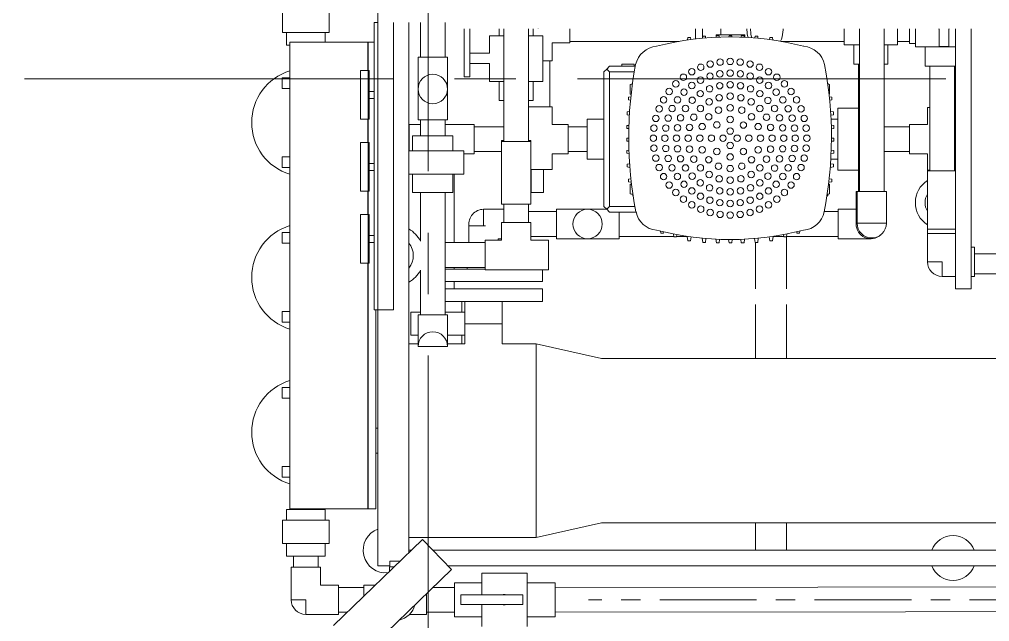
# Model space of a CAD drawing. Header units: millimetres. Extents: x 3795014 to 4300160, y 3869364 to 4016788.
# Drawn here: x 4224155 to 4225409, y 3925975 to 3926752 of the extents above; entities that cross this region are included whole.
import ezdxf

# ---------------------------------------------------------------- set-up
doc = ezdxf.new("R2010")
doc.units = ezdxf.units.MM
doc.set_wipeout_variables(frame=1)
doc.linetypes.add('CENTER', pattern=[2, 1.25, -0.25, 0.25, -0.25])
doc.linetypes.add('осевая2', pattern=[28.575, 19.05, -3.175, 3.175, -3.175])
doc.layers.add('Дополнительная', color=7, linetype='Continuous', lineweight=18)
doc.layers.add('оси', color=7, linetype='осевая2', lineweight=13)

msp = doc.modelspace()

# ---------------------------------------------------------------- linework, layer by layer
at = {"color": 0, "linetype": 'Continuous', "lineweight": 0}
msp.add_ellipse((4225116.5, 3926741.1, 0), major_axis=(0, -32), ratio=0.659007, start_param=-1.800804, end_param=-1.187898, dxfattribs=at)
at = {"color": 0, "linetype": 'Continuous', "lineweight": 0, "extrusion": (0, 2e-16, -1)}
msp.add_ellipse((4225121.2, 3926741.1, 0), major_axis=(0, 32), ratio=0.659007, start_param=-1.96471, end_param=-1.340789, dxfattribs=at)
at = {"color": 0, "linetype": 'Continuous', "lineweight": 0, "extrusion": (1e-16, 3e-16, -1)}
msp.add_ellipse((4225121.2, 3926741.1, 0), major_axis=(0, -32), ratio=0.659007, start_param=-1.800804, end_param=-1.013368, dxfattribs=at)
at = {"layer": 'Дополнительная', "linetype": 'Continuous'}
for p, q in [((4224618.6, 3926768.4, 0), (4224618.6, 3926748.4, 0)), ((4224618.6, 3926768.4, 0), (4224618.6, 3926748.4, 0)), ((4224495.6, 3926735.5, 0), (4224495.6, 3926765.5, 0)), ((4224555.6, 3926735.5, 0), (4224555.6, 3926765.5, 0)), ((4224613.7, 3926748.4, 0), (4224613.7, 3926377.4, 0)), ((4224618.6, 3926748.4, 0), (4224613.7, 3926748.4, 0)), ((4224618.7, 3926377.4, 0), (4224618.7, 3926748.4, 0)), ((4224618.7, 3926377.4, 0), (4224618.7, 3926748.4, 0)), ((4224638.7, 3926748.4, 0), (4224638.7, 3926377.4, 0)), ((4224658.7, 3926748.4, 0), (4224658.7, 3926063.7, 0)), ((4224673.6, 3926703.5, 0), (4224673.6, 3926748.4, 0)), ((4224705.6, 3926703.5, 0), (4224705.6, 3926748.4, 0)), ((4224730, 3926678.2, 0), (4224730, 3926748.4, 0)), ((4224737.3, 3926704.9, 0), (4224737.3, 3926748.4, 0)), ((4224775.2, 3926748.4, 0), (4224775.2, 3926731.2, 0)), ((4224781.2, 3926748.4, 0), (4224781.2, 3926594.9, 0)), ((4224813.2, 3926748.4, 0), (4224813.2, 3926594.9, 0)), ((4224819.2, 3926748.4, 0), (4224819.2, 3926731.2, 0)), ((4224825.7, 3926741.1, 0), (4224825.7, 3926748.4, 0)), ((4224866.7, 3926748.4, 0), (4224866.7, 3926741.1, 0)), ((4225029.1, 3926727.2, 0), (4225029.1, 3926748.4, 0)), ((4225037.9, 3926728.2, 0), (4225037.9, 3926748.4, 0)), ((4225062, 3926748.4, 0), (4225062, 3926732.5, 0)), ((4225221.1, 3926748.4, 0), (4225221.1, 3926719.5, 0)), ((4225240.8, 3926748.4, 0), (4225240.8, 3926530.1, 0)), ((4225272.8, 3926748.4, 0), (4225272.8, 3926530.1, 0)), ((4225290.1, 3926748.4, 0), (4225290.1, 3926719.5, 0)), ((4225305.7, 3926721.1, 0), (4225305.7, 3926748.4, 0)), ((4225313.2, 3926748.4, 0), (4225313.2, 3926716.9, 0)), ((4225343.8, 3926717.5, 0), (4225343.8, 3926748.4, 0)), ((4225356.3, 3926717.5, 0), (4225356.3, 3926748.4, 0)), ((4225365.2, 3926404.2, 0), (4225365.2, 3926748.4, 0)), ((4225385.2, 3926748.4, 0), (4225385.2, 3926404.2, 0)), ((4224555.6, 3926735.5, 0), (4224495.6, 3926735.5, 0)), ((4224500.6, 3926719.2, 0), (4224500.6, 3926735.5, 0)), ((4224550.6, 3926723.1, 0), (4224550.6, 3926735.5, 0)), ((4224762.7, 3926731.2, 0), (4224781.2, 3926731.2, 0)), ((4224762.7, 3926731.2, 0), (4224762.7, 3926709, 0)), ((4224813.2, 3926731.2, 0), (4224831.7, 3926731.2, 0)), ((4224819.2, 3926741.1, 0), (4224825.7, 3926741.1, 0)), ((4224825.7, 3926740.1, 0), (4224825.7, 3926741.1, 0)), ((4224831.7, 3926731.2, 0), (4224831.7, 3926672.4, 0)), ((4224866.7, 3926741.1, 0), (4224866.7, 3926722.1, 0)), ((4225038, 3926728.2, 0), (4225038.4, 3926730.9, 0)), ((4225038.4, 3926730.9, 0), (4225041.9, 3926730.9, 0)), ((4225041.9, 3926730.9, 0), (4225042.2, 3926728.5, 0)), ((4225055.8, 3926729.4, 0), (4225056.1, 3926731.3, 0)), ((4225055.9, 3926732.5, 0), (4225092.8, 3926732.5, 0)), ((4225055.9, 3926730, 0), (4225055.9, 3926732.5, 0)), ((4225056.1, 3926731.3, 0), (4225059.6, 3926731.3, 0)), ((4225059.6, 3926731.3, 0), (4225059.8, 3926729.6, 0)), ((4225072.2, 3926729.9, 0), (4225072.4, 3926731.3, 0)), ((4225072.4, 3926731.3, 0), (4225075.9, 3926731.3, 0)), ((4225075.9, 3926731.3, 0), (4225076.1, 3926729.9, 0)), ((4225088, 3926729.6, 0), (4225088.2, 3926731.3, 0)), ((4225088.2, 3926731.3, 0), (4225091.8, 3926731.3, 0)), ((4225091.8, 3926731.3, 0), (4225092, 3926729.4, 0)), ((4225092.8, 3926729.4, 0), (4225092.8, 3926732.5, 0)), ((4225105.7, 3926728.5, 0), (4225106, 3926730.9, 0)), ((4225106, 3926730.9, 0), (4225109.5, 3926730.9, 0)), ((4225109.5, 3926730.9, 0), (4225109.8, 3926728.1, 0)), ((4224505, 3926719.2, 0), (4224500.6, 3926719.2, 0)), ((4224605.7, 3926723.1, 0), (4224505, 3926723.1, 0)), ((4224505, 3926723.1, 0), (4224505, 3926120.1, 0)), ((4224605.7, 3926686.4, 0), (4224605.7, 3926723.1, 0)), ((4224606.1, 3926686.4, 0), (4224606.1, 3926723.1, 0)), ((4224613.7, 3926723.1, 0), (4224606.1, 3926723.1, 0)), ((4224866.7, 3926722.1, 0), (4224843.7, 3926722.1, 0)), ((4224843.7, 3926722.1, 0), (4224843.7, 3926699.1, 0)), ((4224866.7, 3926724.1, 0), (4225007.9, 3926724.1, 0)), ((4225001.1, 3926722.8, 0), (4225001.2, 3926723.6, 0)), ((4225001.2, 3926723.6, 0), (4225004.7, 3926723.6, 0)), ((4225002.8, 3926723.6, 0), (4225002.8, 3926724.1, 0)), ((4225004.7, 3926723.6, 0), (4225004.7, 3926723.5, 0)), ((4225018.9, 3926725.9, 0), (4225019.3, 3926728.9, 0)), ((4225019.3, 3926728.9, 0), (4225022.8, 3926728.9, 0)), ((4225022.8, 3926728.9, 0), (4225023.1, 3926726.5, 0)), ((4225124.7, 3926726.4, 0), (4225125.1, 3926728.9, 0)), ((4225125.1, 3926728.9, 0), (4225128.6, 3926728.9, 0)), ((4225128.6, 3926728.9, 0), (4225129, 3926725.8, 0)), ((4225139.6, 3926724.1, 0), (4225221.1, 3926724.1, 0)), ((4225143.1, 3926723.5, 0), (4225143.1, 3926723.6, 0)), ((4225143.1, 3926723.6, 0), (4225146.7, 3926723.6, 0)), ((4225146.6, 3926724.1, 0), (4225146.6, 3926723.6, 0)), ((4225146.7, 3926723.6, 0), (4225146.8, 3926722.8, 0)), ((4225240.8, 3926719.5, 0), (4225221.1, 3926719.5, 0)), ((4225233.6, 3926719.5, 0), (4225233.6, 3926694.7, 0)), ((4225290.1, 3926719.5, 0), (4225272.8, 3926719.5, 0)), ((4225277.6, 3926719.5, 0), (4225277.6, 3926694.7, 0)), ((4225290.1, 3926724.1, 0), (4225305.7, 3926724.1, 0)), ((4225313.2, 3926721.1, 0), (4225305.7, 3926721.1, 0)), ((4224762.7, 3926709, 0), (4224737.3, 3926709, 0)), ((4225365.2, 3926716.9, 0), (4225313.2, 3926716.9, 0)), ((4225325.7, 3926716.9, 0), (4225325.7, 3926692.1, 0)), ((4225356.3, 3926717.5, 0), (4225343.8, 3926717.5, 0)), ((4224670.6, 3926703.5, 0), (4224708.6, 3926703.5, 0)), ((4224670.6, 3926703.5, 0), (4224670.6, 3926622.5, 0)), ((4224708.6, 3926703.5, 0), (4224708.6, 3926622.5, 0)), ((4224737.3, 3926699.6, 0), (4224737.3, 3926704.9, 0)), ((4224737.3, 3926678.2, 0), (4224737.3, 3926699.6, 0)), ((4224762.7, 3926695.5, 0), (4224737.3, 3926695.5, 0)), ((4224762.7, 3926695.5, 0), (4224762.7, 3926672.4, 0)), ((4224843.7, 3926699.1, 0), (4224831.7, 3926699.1, 0)), ((4224840.7, 3926639.7, 0), (4224840.7, 3926699.1, 0)), ((4224933.7, 3926694.7, 0), (4224949.8, 3926694.7, 0)), ((4224933.7, 3926691.9, 0), (4224933.7, 3926694.7, 0)), ((4224949.8, 3926691.9, 0), (4224949.8, 3926694.7, 0)), ((4225240.8, 3926694.7, 0), (4225233.6, 3926694.7, 0)), ((4225239.6, 3926530.1, 0), (4225239.6, 3926694.7, 0)), ((4225277.6, 3926694.7, 0), (4225272.8, 3926694.7, 0)), ((4224596.2, 3926623.4, 0), (4224596.2, 3926686.4, 0)), ((4224606.2, 3926686.4, 0), (4224596.2, 3926686.4, 0)), ((4224606.2, 3926623.4, 0), (4224606.2, 3926686.4, 0)), ((4224607.2, 3926686.4, 0), (4224606.2, 3926686.4, 0)), ((4224606.2, 3926623.4, 0), (4224606.2, 3926686.4, 0)), ((4224607.2, 3926623.4, 0), (4224607.2, 3926686.4, 0)), ((4224910.8, 3926684.7, 0), (4224914.4, 3926688.3, 0)), ((4224910.8, 3926510.7, 0), (4224910.8, 3926684.7, 0)), ((4224918, 3926691.9, 0), (4224914.4, 3926688.3, 0)), ((4224914.4, 3926688.3, 0), (4224918, 3926684.7, 0)), ((4224918, 3926691.9, 0), (4224951.3, 3926691.9, 0)), ((4224950, 3926684.7, 0), (4224918, 3926684.7, 0)), ((4224918, 3926684.7, 0), (4224918, 3926510.7, 0)), ((4225365.2, 3926692.1, 0), (4225325.7, 3926692.1, 0)), ((4225331.7, 3926556.7, 0), (4225331.7, 3926692.1, 0)), ((4225363.7, 3926556.7, 0), (4225363.7, 3926692.1, 0)), ((4224505, 3926677, 0), (4224495, 3926677, 0)), ((4224495, 3926663.3, 0), (4224495, 3926677, 0)), ((4224737.3, 3926678.2, 0), (4224730, 3926678.2, 0)), ((4224781.2, 3926672.4, 0), (4224762.7, 3926672.4, 0)), ((4224775.2, 3926672.4, 0), (4224775.2, 3926647.6, 0)), ((4224831.7, 3926672.4, 0), (4224813.2, 3926672.4, 0)), ((4224819.2, 3926672.4, 0), (4224819.2, 3926647.6, 0)), ((4224944.6, 3926668.3, 0), (4224944.6, 3926656.1, 0)), ((4225199.8, 3926670.1, 0), (4225200, 3926670, 0)), ((4225200, 3926670, 0), (4225200, 3926668.9, 0)), ((4225202.4, 3926668.3, 0), (4225202.4, 3926656.1, 0)), ((4224495, 3926663.3, 0), (4224505, 3926663.3, 0)), ((4224613.7, 3926659.4, 0), (4224607.2, 3926659.4, 0)), ((4224613.7, 3926650.3, 0), (4224607.2, 3926650.3, 0)), ((4224781.2, 3926647.6, 0), (4224775.2, 3926647.6, 0)), ((4224819.2, 3926647.6, 0), (4224813.2, 3926647.6, 0)), ((4224945.6, 3926652.4, 0), (4224942.6, 3926652, 0)), ((4224942.6, 3926652, 0), (4224942.6, 3926648.4, 0)), ((4224942.6, 3926648.4, 0), (4224945.1, 3926648.1, 0)), ((4225202, 3926652.4, 0), (4225205.3, 3926652, 0)), ((4225205.3, 3926648.4, 0), (4225202.4, 3926648.1, 0)), ((4225205.3, 3926652, 0), (4225205.3, 3926648.4, 0)), ((4224813.2, 3926639.7, 0), (4224843.7, 3926639.7, 0)), ((4224843.7, 3926639.7, 0), (4224843.7, 3926616.7, 0)), ((4224943.9, 3926633.3, 0), (4224940.6, 3926632.9, 0)), ((4224940.6, 3926632.9, 0), (4224940.6, 3926629.3, 0)), ((4225203.6, 3926633.3, 0), (4225207.2, 3926632.9, 0)), ((4225207.2, 3926632.9, 0), (4225207.2, 3926629.3, 0)), ((4225212.8, 3926557.7, 0), (4225212.8, 3926637.7, 0)), ((4225212.8, 3926637.7, 0), (4225239.6, 3926637.7, 0)), ((4225328.7, 3926638.7, 0), (4225331.7, 3926638.7, 0)), ((4225328.7, 3926638.7, 0), (4225328.7, 3926616.7, 0)), ((4225363.7, 3926638.7, 0), (4225365.2, 3926638.7, 0)), ((4224606.2, 3926623.4, 0), (4224596.2, 3926623.4, 0)), ((4224605.7, 3926593.4, 0), (4224605.7, 3926623.4, 0)), ((4224606.1, 3926593.4, 0), (4224606.1, 3926623.4, 0)), ((4224607.2, 3926623.4, 0), (4224606.2, 3926623.4, 0)), ((4224708.6, 3926622.5, 0), (4224670.6, 3926622.5, 0)), ((4224673.6, 3926601.9, 0), (4224673.6, 3926622.5, 0)), ((4224705.6, 3926601.9, 0), (4224705.6, 3926622.5, 0)), ((4224889.2, 3926571.7, 0), (4224889.2, 3926623.7, 0)), ((4224889.2, 3926623.7, 0), (4224910.8, 3926623.7, 0)), ((4224940.6, 3926629.3, 0), (4224943.7, 3926628.9, 0)), ((4225207.2, 3926629.3, 0), (4225203.9, 3926628.9, 0)), ((4225204.2, 3926623.7, 0), (4225212.8, 3926623.7, 0)), ((4224658.7, 3926605.7, 0), (4224659.1, 3926605.7, 0)), ((4224659.1, 3926597.7, 0), (4224659.1, 3926616.7, 0)), ((4224673.6, 3926616.7, 0), (4224659.1, 3926616.7, 0)), ((4224743.1, 3926616.7, 0), (4224705.6, 3926616.7, 0)), ((4224743.1, 3926616.7, 0), (4224743.1, 3926597.7, 0)), ((4224743.1, 3926613.7, 0), (4224781.2, 3926613.7, 0)), ((4224864.7, 3926616.7, 0), (4224843.7, 3926616.7, 0)), ((4224864.7, 3926616.7, 0), (4224864.7, 3926578.7, 0)), ((4224864.7, 3926613.7, 0), (4224889.2, 3926613.7, 0)), ((4224943.1, 3926615.5, 0), (4224940.2, 3926615.2, 0)), ((4224940.2, 3926615.2, 0), (4224940.2, 3926611.6, 0)), ((4224940.2, 3926611.6, 0), (4224943, 3926611.3, 0)), ((4225204.5, 3926615.6, 0), (4225207.7, 3926615.2, 0)), ((4225207.7, 3926611.6, 0), (4225204.6, 3926611.2, 0)), ((4225207.7, 3926615.2, 0), (4225207.7, 3926611.6, 0)), ((4225305.7, 3926613.7, 0), (4225272.8, 3926613.7, 0)), ((4225305.7, 3926578.7, 0), (4225305.7, 3926616.7, 0)), ((4225305.7, 3926616.7, 0), (4225328.7, 3926616.7, 0)), ((4224596.2, 3926530.4, 0), (4224596.2, 3926593.4, 0)), ((4224606.2, 3926593.4, 0), (4224596.2, 3926593.4, 0)), ((4224606.2, 3926530.4, 0), (4224606.2, 3926593.4, 0)), ((4224607.2, 3926593.4, 0), (4224606.2, 3926593.4, 0)), ((4224606.2, 3926530.4, 0), (4224606.2, 3926593.4, 0)), ((4224607.2, 3926530.4, 0), (4224607.2, 3926593.4, 0)), ((4224659.1, 3926582.6, 0), (4224659.1, 3926597.7, 0)), ((4224663.6, 3926601.9, 0), (4224715.6, 3926601.9, 0)), ((4224663.6, 3926582.6, 0), (4224663.6, 3926601.9, 0)), ((4224715.6, 3926582.6, 0), (4224715.6, 3926601.9, 0)), ((4224743.1, 3926597.7, 0), (4224743.1, 3926578.7, 0)), ((4224778.2, 3926595.9, 0), (4224781.2, 3926595.9, 0)), ((4224778.2, 3926595.9, 0), (4224778.2, 3926594.9, 0)), ((4224778.2, 3926594.9, 0), (4224816.2, 3926594.9, 0)), ((4224778.2, 3926594.9, 0), (4224778.2, 3926513.9, 0)), ((4224813.2, 3926595.9, 0), (4224816.2, 3926595.9, 0)), ((4224816.2, 3926595.9, 0), (4224816.2, 3926594.9, 0)), ((4224816.2, 3926594.9, 0), (4224816.2, 3926513.9, 0)), ((4224942.9, 3926599.2, 0), (4224940.2, 3926598.9, 0)), ((4224940.2, 3926598.9, 0), (4224940.2, 3926595.3, 0)), ((4224940.2, 3926595.3, 0), (4224942.9, 3926595, 0)), ((4225204.7, 3926599.2, 0), (4225207.7, 3926598.9, 0)), ((4225207.7, 3926595.3, 0), (4225204.7, 3926595, 0)), ((4225207.7, 3926598.9, 0), (4225207.7, 3926595.3, 0)), ((4224658.7, 3926589.7, 0), (4224659.1, 3926589.7, 0)), ((4224658.7, 3926582.6, 0), (4224729.6, 3926582.6, 0)), ((4224729.6, 3926552.6, 0), (4224729.6, 3926582.6, 0)), ((4224743.1, 3926581.7, 0), (4224778.2, 3926581.7, 0)), ((4224864.7, 3926581.7, 0), (4224889.2, 3926581.7, 0)), ((4224943.1, 3926583.4, 0), (4224940.2, 3926583, 0)), ((4224940.2, 3926583, 0), (4224940.2, 3926579.5, 0)), ((4225204.4, 3926583.4, 0), (4225207.7, 3926583, 0)), ((4225207.7, 3926583, 0), (4225207.7, 3926579.5, 0)), ((4225305.7, 3926581.7, 0), (4225272.8, 3926581.7, 0)), ((4224495, 3926575, 0), (4224495, 3926561.3, 0)), ((4224495, 3926575, 0), (4224505, 3926575, 0)), ((4224743.1, 3926578.7, 0), (4224729.6, 3926578.7, 0)), ((4224864.7, 3926578.7, 0), (4224843.7, 3926578.7, 0)), ((4224843.7, 3926578.7, 0), (4224843.7, 3926558.7, 0)), ((4224889.2, 3926571.7, 0), (4224910.8, 3926571.7, 0)), ((4224940.2, 3926579.5, 0), (4224943.3, 3926579.1, 0)), ((4225203.9, 3926571.7, 0), (4225212.8, 3926571.7, 0)), ((4225207.7, 3926579.5, 0), (4225204.2, 3926579, 0)), ((4225305.7, 3926578.7, 0), (4225328.7, 3926578.7, 0)), ((4225328.7, 3926578.7, 0), (4225328.7, 3926557.7, 0)), ((4224505, 3926561.3, 0), (4224495, 3926561.3, 0)), ((4224613.7, 3926566.4, 0), (4224607.2, 3926566.4, 0)), ((4224613.7, 3926557.3, 0), (4224607.2, 3926557.3, 0)), ((4224843.7, 3926558.7, 0), (4224816.2, 3926558.7, 0)), ((4224816.7, 3926528.7, 0), (4224816.7, 3926558.7, 0)), ((4224832.7, 3926528.7, 0), (4224832.7, 3926558.7, 0)), ((4224944, 3926565.7, 0), (4224940.6, 3926565.3, 0)), ((4224940.6, 3926565.3, 0), (4224940.6, 3926561.8, 0)), ((4224940.6, 3926561.8, 0), (4224944.4, 3926561.3, 0)), ((4225207.2, 3926561.8, 0), (4225203.2, 3926561.2, 0)), ((4225203.5, 3926565.8, 0), (4225207.2, 3926565.3, 0)), ((4225207.2, 3926565.3, 0), (4225207.2, 3926561.8, 0)), ((4225212.8, 3926557.7, 0), (4225239.6, 3926557.7, 0)), ((4225331.7, 3926557.7, 0), (4225328.7, 3926557.7, 0)), ((4225328.7, 3926557.7, 0), (4225331.7, 3926557.7, 0)), ((4225328.7, 3926557.7, 0), (4225328.7, 3926556.7, 0)), ((4225328.7, 3926556.7, 0), (4225365.2, 3926556.7, 0)), ((4225328.7, 3926556.7, 0), (4225328.7, 3926475.7, 0)), ((4225365.2, 3926557.7, 0), (4225363.7, 3926557.7, 0)), ((4225363.7, 3926557.7, 0), (4225365.2, 3926557.7, 0)), ((4224729.6, 3926552.6, 0), (4224658.7, 3926552.6, 0)), ((4224663.6, 3926528.9, 0), (4224663.6, 3926552.6, 0)), ((4224715.6, 3926528.9, 0), (4224715.6, 3926552.6, 0)), ((4224717.1, 3926552.6, 0), (4224717.1, 3926464.1, 0)), ((4224945.7, 3926546.6, 0), (4224942.6, 3926546.2, 0)), ((4224942.6, 3926546.2, 0), (4224942.6, 3926542.6, 0)), ((4224942.6, 3926542.6, 0), (4224946.2, 3926542.2, 0)), ((4225205.3, 3926542.6, 0), (4225201.3, 3926542.1, 0)), ((4225201.8, 3926546.6, 0), (4225205.3, 3926546.2, 0)), ((4225205.3, 3926546.2, 0), (4225205.3, 3926542.6, 0)), ((4224606.2, 3926530.4, 0), (4224596.2, 3926530.4, 0)), ((4224605.7, 3926500.4, 0), (4224605.7, 3926530.4, 0)), ((4224606.1, 3926500.4, 0), (4224606.1, 3926530.4, 0)), ((4224607.2, 3926530.4, 0), (4224606.2, 3926530.4, 0)), ((4224944.7, 3926539.4, 0), (4224944.7, 3926527.2, 0)), ((4225202.3, 3926539.4, 0), (4225202.3, 3926527.2, 0)), ((4225236.6, 3926530.1, 0), (4225237.8, 3926530.1, 0)), ((4225236.6, 3926488.1, 0), (4225236.6, 3926530.1, 0)), ((4225237.8, 3926530.1, 0), (4225275.8, 3926530.1, 0)), ((4225237.8, 3926530.1, 0), (4225237.8, 3926489.1, 0)), ((4225275.8, 3926530.1, 0), (4225275.8, 3926489.1, 0)), ((4224715.6, 3926528.9, 0), (4224663.6, 3926528.9, 0)), ((4224673.6, 3926466.2, 0), (4224673.6, 3926528.9, 0)), ((4224705.6, 3926371, 0), (4224705.6, 3926528.9, 0)), ((4224824.7, 3926528.7, 0), (4224816.7, 3926528.7, 0)), ((4224832.7, 3926528.7, 0), (4224824.7, 3926528.7, 0)), ((4224947.9, 3926526.6, 0), (4224947.9, 3926524.6, 0)), ((4224947.9, 3926524.6, 0), (4224948.6, 3926524.5, 0)), ((4225200, 3926524.6, 0), (4225198.9, 3926524.4, 0)), ((4225200, 3926526.6, 0), (4225200, 3926524.6, 0)), ((4224755.2, 3926488.1, 0), (4224755.2, 3926507.1, 0)), ((4224781.2, 3926507.1, 0), (4224755.2, 3926507.1, 0)), ((4224816.2, 3926513.9, 0), (4224778.2, 3926513.9, 0)), ((4224781.2, 3926513.9, 0), (4224781.2, 3926490.1, 0)), ((4224813.2, 3926513.9, 0), (4224813.2, 3926490.1, 0)), ((4224849.6, 3926469.1, 0), (4224849.6, 3926507.1, 0)), ((4224849.6, 3926507.1, 0), (4224914.4, 3926507.1, 0)), ((4224910.8, 3926510.7, 0), (4224914.4, 3926507.1, 0)), ((4224918, 3926510.7, 0), (4224914.4, 3926507.1, 0)), ((4224914.4, 3926507.1, 0), (4224918, 3926503.5, 0)), ((4224918, 3926510.7, 0), (4224950.9, 3926510.7, 0)), ((4225213.6, 3926469.1, 0), (4225213.6, 3926507.1, 0)), ((4225236.6, 3926507.1, 0), (4225213.6, 3926507.1, 0)), ((4224596.2, 3926437.4, 0), (4224596.2, 3926500.4, 0)), ((4224606.2, 3926500.4, 0), (4224596.2, 3926500.4, 0)), ((4224606.2, 3926437.4, 0), (4224606.2, 3926500.4, 0)), ((4224607.2, 3926500.4, 0), (4224606.2, 3926500.4, 0)), ((4224606.2, 3926437.4, 0), (4224606.2, 3926500.4, 0)), ((4224607.2, 3926437.4, 0), (4224607.2, 3926500.4, 0)), ((4224813.2, 3926504.1, 0), (4224849.6, 3926504.1, 0)), ((4224952.3, 3926503.5, 0), (4224918, 3926503.5, 0)), ((4224930.6, 3926503.5, 0), (4224930.6, 3926469.1, 0)), ((4225195.4, 3926504.1, 0), (4225213.6, 3926504.1, 0)), ((4224736.2, 3926485.7, 0), (4224755.2, 3926485.7, 0)), ((4224736.2, 3926485.7, 0), (4224736.2, 3926464.1, 0)), ((4224755.2, 3926485.7, 0), (4224755.2, 3926488.1, 0)), ((4224755.2, 3926485.7, 0), (4224757.7, 3926485.7, 0)), ((4224778.2, 3926490.1, 0), (4224816.2, 3926490.1, 0)), ((4224778.2, 3926467.1, 0), (4224778.2, 3926490.1, 0)), ((4224816.2, 3926467.1, 0), (4224816.2, 3926490.1, 0)), ((4225275.8, 3926489.1, 0), (4225237.8, 3926489.1, 0)), ((4225328.7, 3926481.4, 0), (4225347.7, 3926481.4, 0)), ((4225328.7, 3926481.4, 0), (4225328.7, 3926439.4, 0)), ((4225347.7, 3926481.4, 0), (4225365.2, 3926481.4, 0)), ((4224505, 3926477, 0), (4224495, 3926477, 0)), ((4224495, 3926463.3, 0), (4224495, 3926477, 0)), ((4224613.7, 3926473.4, 0), (4224607.2, 3926473.4, 0)), ((4224757.2, 3926429.1, 0), (4224757.2, 3926467.1, 0)), ((4224778.2, 3926467.1, 0), (4224757.2, 3926467.1, 0)), ((4224778.2, 3926469.1, 0), (4224774.2, 3926469.1, 0)), ((4224774.2, 3926469.1, 0), (4224774.2, 3926467.1, 0)), ((4224816.2, 3926472.1, 0), (4224849.6, 3926472.1, 0)), ((4224839.2, 3926467.1, 0), (4224816.2, 3926467.1, 0)), ((4224839.2, 3926467.1, 0), (4224839.2, 3926429.1, 0)), ((4224849.6, 3926469.1, 0), (4224930.6, 3926469.1, 0)), ((4224930.6, 3926472.1, 0), (4225001.1, 3926472.1, 0)), ((4224983.9, 3926478.8, 0), (4224984.2, 3926476.2, 0)), ((4224984.2, 3926476.2, 0), (4224987.7, 3926476.2, 0)), ((4224987.7, 3926476.2, 0), (4224988, 3926477.9, 0)), ((4225000.8, 3926475.1, 0), (4225001.2, 3926471.6, 0)), ((4225001.2, 3926471.6, 0), (4225004.7, 3926471.6, 0)), ((4225004.7, 3926471.6, 0), (4225005.1, 3926474.3, 0)), ((4225004.8, 3926472.1, 0), (4225018, 3926472.1, 0)), ((4225018.5, 3926472.1, 0), (4225019.3, 3926466.3, 0)), ((4225022.8, 3926466.3, 0), (4225023.4, 3926471.4, 0)), ((4225037.7, 3926469.7, 0), (4225038.4, 3926464.4, 0)), ((4225041.9, 3926464.4, 0), (4225042.5, 3926469.3, 0)), ((4225055.5, 3926468.5, 0), (4225056.1, 3926464, 0)), ((4225059.6, 3926464, 0), (4225060.2, 3926468.3, 0)), ((4225071.9, 3926468, 0), (4225072.4, 3926464, 0)), ((4225075.9, 3926464, 0), (4225076.4, 3926468, 0)), ((4225087.7, 3926468.3, 0), (4225088.2, 3926464, 0)), ((4225091.8, 3926464, 0), (4225092.4, 3926468.5, 0)), ((4225105.3, 3926469.3, 0), (4225106, 3926464.4, 0)), ((4225109.5, 3926464.4, 0), (4225110.2, 3926469.8, 0)), ((4225124.4, 3926471.4, 0), (4225125.1, 3926466.3, 0)), ((4225128.6, 3926466.3, 0), (4225129.3, 3926472.1, 0)), ((4225129.5, 3926472.1, 0), (4225143.1, 3926472.1, 0)), ((4225142.8, 3926474.4, 0), (4225143.1, 3926471.6, 0)), ((4225143.1, 3926471.6, 0), (4225146.7, 3926471.6, 0)), ((4225146.6, 3926471.6, 0), (4225146.6, 3926404.3, 0)), ((4225146.7, 3926471.6, 0), (4225147.1, 3926475.2, 0)), ((4225146.7, 3926472.1, 0), (4225213.6, 3926472.1, 0)), ((4225159.9, 3926477.9, 0), (4225160.1, 3926476.2, 0)), ((4225160.1, 3926476.2, 0), (4225163.6, 3926476.2, 0)), ((4225163.6, 3926476.2, 0), (4225164, 3926478.9, 0)), ((4225255.6, 3926469.1, 0), (4225213.6, 3926469.1, 0)), ((4225365.2, 3926475.7, 0), (4225328.7, 3926475.7, 0)), ((4224495, 3926463.3, 0), (4224505, 3926463.3, 0)), ((4224613.7, 3926464.3, 0), (4224607.2, 3926464.3, 0)), ((4224673.6, 3926466.3, 0), (4224673.6, 3926466.3, 0)), ((4224705.6, 3926464.1, 0), (4224757.2, 3926464.1, 0)), ((4225019.3, 3926466.3, 0), (4225022.8, 3926466.3, 0)), ((4225038.4, 3926464.4, 0), (4225041.9, 3926464.4, 0)), ((4225056.1, 3926464, 0), (4225059.6, 3926464, 0)), ((4225072.4, 3926464, 0), (4225075.9, 3926464, 0)), ((4225088.2, 3926464, 0), (4225091.8, 3926464, 0)), ((4225106, 3926464.4, 0), (4225109.5, 3926464.4, 0)), ((4225106.6, 3926404.3, 0), (4225106.6, 3926464.4, 0)), ((4225125.1, 3926466.3, 0), (4225128.6, 3926466.3, 0)), ((4225385.2, 3926458.4, 0), (4225389.7, 3926458.4, 0)), ((4225389.7, 3926458.4, 0), (4225389.7, 3926439.4, 0)), ((4224606.2, 3926437.4, 0), (4224596.2, 3926437.4, 0)), ((4224605.7, 3926120.1, 0), (4224605.7, 3926437.4, 0)), ((4224606.1, 3926120.1, 0), (4224606.1, 3926437.4, 0)), ((4224607.2, 3926437.4, 0), (4224606.2, 3926437.4, 0)), ((4224705.6, 3926432.1, 0), (4224757.2, 3926432.1, 0)), ((4224705.6, 3926429.7, 0), (4224757.2, 3926429.7, 0)), ((4224717.1, 3926432.1, 0), (4224717.1, 3926429.7, 0)), ((4224734.2, 3926432.1, 0), (4224734.2, 3926429.7, 0)), ((4225347.7, 3926439.4, 0), (4225328.7, 3926439.4, 0)), ((4225347.7, 3926420.4, 0), (4225347.7, 3926439.4, 0)), ((4225389.7, 3926439.4, 0), (4225389.7, 3926420.4, 0)), ((4224673.6, 3926371, 0), (4224673.6, 3926428.3, 0)), ((4224673.6, 3926428.3, 0), (4224673.6, 3926428.3, 0)), ((4224839.2, 3926429.1, 0), (4224757.2, 3926429.1, 0)), ((4224831.2, 3926429.1, 0), (4224831.2, 3926413.7, 0)), ((4225347.7, 3926420.4, 0), (4225365.2, 3926420.4, 0)), ((4225385.2, 3926420.4, 0), (4225389.7, 3926420.4, 0)), ((4224831.2, 3926413.7, 0), (4224705.6, 3926413.7, 0)), ((4224717.1, 3926413.7, 0), (4224717.1, 3926404.2, 0)), ((4225365.2, 3926404.2, 0), (4225385.2, 3926404.2, 0)), ((4224705.6, 3926404.2, 0), (4224831.2, 3926404.2, 0)), ((4224831.2, 3926404.2, 0), (4224831.2, 3926388.2, 0)), ((4224831.2, 3926388.2, 0), (4224705.6, 3926388.2, 0)), ((4224727.1, 3926374.4, 0), (4224727.1, 3926388.2, 0)), ((4224731.2, 3926359.2, 0), (4224731.2, 3926388.2, 0)), ((4224779.2, 3926359.2, 0), (4224779.2, 3926388.2, 0)), ((4225106.6, 3926314.2, 0), (4225106.6, 3926384.3, 0)), ((4225146.6, 3926384.3, 0), (4225146.6, 3926314.2, 0)), ((4224495, 3926375, 0), (4224495, 3926361.3, 0)), ((4224495, 3926375, 0), (4224505, 3926375, 0)), ((4224613.7, 3926377.4, 0), (4224618.7, 3926377.4, 0)), ((4224616.1, 3926377.4, 0), (4224616.1, 3926120.1, 0)), ((4224618.6, 3926224.2, 0), (4224618.6, 3926377.4, 0)), ((4224618.7, 3926046.7, 0), (4224618.7, 3926377.4, 0)), ((4224618.7, 3926377.4, 0), (4224638.7, 3926377.4, 0)), ((4224661.1, 3926374.4, 0), (4224673.6, 3926374.4, 0)), ((4224661.1, 3926344.4, 0), (4224661.1, 3926374.4, 0)), ((4224670.6, 3926371, 0), (4224708.6, 3926371, 0)), ((4224670.6, 3926371, 0), (4224670.6, 3926330, 0)), ((4224705.6, 3926374.4, 0), (4224731.2, 3926374.4, 0)), ((4224708.6, 3926371, 0), (4224708.6, 3926330, 0)), ((4224505, 3926361.3, 0), (4224495, 3926361.3, 0)), ((4224731.2, 3926359.2, 0), (4224779.2, 3926359.2, 0)), ((4224731.2, 3926333.2, 0), (4224731.2, 3926359.2, 0)), ((4224755.2, 3926359.2, 0), (4224731.2, 3926359.2, 0)), ((4224779.2, 3926359.2, 0), (4224755.2, 3926359.2, 0)), ((4224779.2, 3926333.2, 0), (4224779.2, 3926359.2, 0)), ((4224670.6, 3926344.4, 0), (4224661.1, 3926344.4, 0)), ((4224731.2, 3926344.4, 0), (4224708.6, 3926344.4, 0)), ((4224727.1, 3926333.2, 0), (4224727.1, 3926344.4, 0)), ((4224670.6, 3926333.2, 0), (4224658.7, 3926333.2, 0)), ((4224670.6, 3926330, 0), (4224708.6, 3926330, 0)), ((4224731.2, 3926333.2, 0), (4224708.6, 3926333.2, 0)), ((4224823, 3926333.2, 0), (4224779.2, 3926333.2, 0)), ((4224823, 3926184.6, 0), (4224823, 3926333.2, 0)), ((4224907.5, 3926314.2, 0), (4224823, 3926333.2, 0)), ((4224823, 3926333.2, 0), (4224823, 3926302.6, 0)), ((4224823, 3926314.2, 0), (4224823, 3926314.2, 0)), ((4225002.7, 3926314.2, 0), (4224907.5, 3926314.2, 0)), ((4225667.4, 3926314.2, 0), (4225002.7, 3926314.2, 0)), ((4224505, 3926277, 0), (4224495, 3926277, 0)), ((4224495, 3926263.3, 0), (4224495, 3926277, 0)), ((4224495, 3926263.3, 0), (4224505, 3926263.3, 0)), ((4224605.7, 3926227.2, 0), (4224606.1, 3926227.2, 0)), ((4224616.1, 3926224.2, 0), (4224618.7, 3926224.2, 0)), ((4224616.1, 3926192.2, 0), (4224618.7, 3926192.2, 0)), ((4224618.6, 3926046.7, 0), (4224618.6, 3926192.2, 0)), ((4224605.7, 3926189.2, 0), (4224606.1, 3926189.2, 0)), ((4224823, 3926083.2, 0), (4224823, 3926184.6, 0)), ((4224823, 3926184.6, 0), (4224823, 3926083.2, 0)), ((4224495, 3926175, 0), (4224495, 3926161.3, 0)), ((4224495, 3926175, 0), (4224505, 3926175, 0)), ((4224505, 3926161.3, 0), (4224495, 3926161.3, 0)), ((4224500.6, 3926119.2, 0), (4224550.6, 3926119.2, 0)), ((4224500.6, 3926105.5, 0), (4224500.6, 3926119.2, 0)), ((4224505, 3926120.1, 0), (4224605.7, 3926120.1, 0)), ((4224505.6, 3926120.1, 0), (4224505.6, 3926119.2, 0)), ((4224545.6, 3926120.1, 0), (4224545.6, 3926119.2, 0)), ((4224550.6, 3926105.5, 0), (4224550.6, 3926119.2, 0)), ((4224616.1, 3926120.1, 0), (4224606.1, 3926120.1, 0)), ((4224495.6, 3926105.5, 0), (4224555.6, 3926105.5, 0)), ((4224495.6, 3926075.5, 0), (4224495.6, 3926105.5, 0)), ((4224555.6, 3926075.5, 0), (4224555.6, 3926105.5, 0)), ((4224907.5, 3926102.2, 0), (4224823, 3926083.2, 0)), ((4224823, 3926102.2, 0), (4224823, 3926102.2, 0)), ((4225002.7, 3926102.2, 0), (4224907.5, 3926102.2, 0)), ((4225667.4, 3926102.2, 0), (4225002.7, 3926102.2, 0)), ((4225106.6, 3926066.7, 0), (4225106.6, 3926102.2, 0)), ((4225146.6, 3926102.2, 0), (4225146.6, 3926066.7, 0)), ((4224676.3, 3926080.7, 0), (4224561.2, 3925969.5, 0)), ((4224823, 3926083.2, 0), (4224658.7, 3926083.2, 0)), ((4224676.3, 3926080.7, 0), (4224713.8, 3926041.9, 0)), ((4224555.6, 3926075.5, 0), (4224495.6, 3926075.5, 0)), ((4224500.6, 3926059.2, 0), (4224500.6, 3926075.5, 0)), ((4224550.6, 3926059.2, 0), (4224550.6, 3926075.5, 0)), ((4224658.7, 3926066.7, 0), (4224661.8, 3926066.7, 0)), ((4224689.8, 3926066.7, 0), (4225667.4, 3926066.7, 0)), ((4225002.7, 3926066.7, 0), (4225042.7, 3926066.7, 0)), ((4224550.6, 3926059.2, 0), (4224500.6, 3926059.2, 0)), ((4224509.6, 3926059.2, 0), (4224509.6, 3926044.8, 0)), ((4224541.6, 3926059.2, 0), (4224541.6, 3926044.8, 0)), ((4224506.6, 3926044.8, 0), (4224525.6, 3926044.8, 0)), ((4224506.6, 3926044.8, 0), (4224506.6, 3926002.8, 0)), ((4224525.6, 3926044.8, 0), (4224544.6, 3926044.8, 0)), ((4224544.6, 3926044.8, 0), (4224544.6, 3926021.8, 0)), ((4224598.8, 3925930.7, 0), (4224713.8, 3926041.9, 0)), ((4224618.6, 3926046.7, 0), (4224618.7, 3926046.8, 0)), ((4224618.7, 3926046.7, 0), (4224618.6, 3926046.7, 0)), ((4224618.6, 3926046.7, 0), (4224618.6, 3926046.7, 0)), ((4224618.7, 3926046.7, 0), (4224618.6, 3926046.7, 0)), ((4224618.7, 3926046.7, 0), (4224634.1, 3926046.7, 0)), ((4224618.7, 3926046.7, 0), (4224634.1, 3926046.7, 0)), ((4224633.5, 3926045.4, 0), (4224634.1, 3926045.4, 0)), ((4224633.5, 3926039.4, 0), (4224633.5, 3926045.4, 0)), ((4224634.1, 3926052.8, 0), (4224634.1, 3926045.4, 0)), ((4224646.5, 3926052.8, 0), (4224634.1, 3926052.8, 0)), ((4224634.1, 3926045.4, 0), (4224639.8, 3926045.4, 0)), ((4224646.5, 3926052, 0), (4224646.5, 3926052.8, 0)), ((4225667.4, 3926046.7, 0), (4224709.1, 3926046.7, 0)), ((4224752.8, 3926009.1, 0), (4224752.8, 3926037.3, 0)), ((4224752.8, 3926037.3, 0), (4224811.5, 3926037.3, 0)), ((4224811.5, 3926037.3, 0), (4224811.5, 3925968.3, 0)), ((4224544.6, 3926021.8, 0), (4224567.6, 3926021.8, 0)), ((4224567.6, 3926021.8, 0), (4224567.6, 3926002.8, 0)), ((4224567.6, 3926018.8, 0), (4224600.3, 3926018.8, 0)), ((4224600.3, 3926007.3, 0), (4224600.3, 3926021.8, 0)), ((4224600.3, 3926021.8, 0), (4224615.4, 3926021.8, 0)), ((4224689.9, 3926018.8, 0), (4224717.8, 3926018.8, 0)), ((4224717.8, 3925980.8, 0), (4224717.8, 3926024.8, 0)), ((4224717.8, 3926024.8, 0), (4224752.8, 3926024.8, 0)), ((4224811.5, 3926024.8, 0), (4224847.8, 3926024.8, 0)), ((4224847.8, 3926024.8, 0), (4224847.8, 3925980.8, 0)), ((4224681.3, 3926010.5, 0), (4224681.3, 3925983.8, 0)), ((4224725.8, 3925996.6, 0), (4224725.8, 3926009.1, 0)), ((4224805.8, 3926009.1, 0), (4224725.8, 3926009.1, 0)), ((4224805.8, 3926009.1, 0), (4224805.8, 3925996.6, 0)), ((4224525.6, 3926002.8, 0), (4224506.6, 3926002.8, 0)), ((4224525.6, 3925983.8, 0), (4224525.6, 3926002.8, 0)), ((4224567.6, 3926002.8, 0), (4224567.6, 3925983.8, 0)), ((4224805.8, 3925996.6, 0), (4224725.8, 3925996.6, 0)), ((4224752.8, 3925968.3, 0), (4224752.8, 3925996.6, 0)), ((4224525.6, 3925983.8, 0), (4224567.6, 3925983.8, 0)), ((4224567.6, 3925986.8, 0), (4224579.2, 3925986.8, 0)), ((4224659.5, 3925983.8, 0), (4224681.3, 3925983.8, 0)), ((4224681.3, 3925986.8, 0), (4224717.8, 3925986.8, 0)), ((4224717.8, 3925980.8, 0), (4224752.8, 3925980.8, 0)), ((4224811.5, 3925980.8, 0), (4224847.8, 3925980.8, 0))]:
    msp.add_line(p, q, dxfattribs=at)
at = {"layer": 'Дополнительная', "linetype": 'CENTER', "ltscale": 100}
msp.add_line((4226308, 3926002.8, 0), (4224891, 3926002.8, 0), dxfattribs=at)
at = {"layer": 'Дополнительная', "linetype": 'Continuous'}
msp.add_lwpolyline([(4225389.7, 3926423.9), (4225953.2, 3926423.9), (4225953.2, 3926449.4), (4225389.7, 3926449.4)], close=True, dxfattribs=at)
at = {"layer": 'Дополнительная', "ltscale": 25, "elevation": 0}
msp.add_lwpolyline([(4226205.6, 3925988.1), (4224847.8, 3925986.8), (4224847.8, 3926018.8), (4226205.6, 3926020.1)], close=True, dxfattribs=at)
at = {"layer": 'Дополнительная', "linetype": 'Continuous', "extrusion": (0, 2e-16, -1)}
for centre in [(-4225035.8, 3926690.6, 0), (-4225048.1, 3926694.8, 0), (-4225060.8, 3926697.3, 0), (-4225073.8, 3926698.2, 0), (-4225086.7, 3926697.3, 0), (-4225099.5, 3926694.8, 0), (-4225111.7, 3926690.6, 0), (-4225013.4, 3926677.7, 0), (-4225024.2, 3926684.9, 0), (-4225047.8, 3926679, 0), (-4225060.6, 3926682.1, 0), (-4225073.8, 3926683.1, 0), (-4225087, 3926682.1, 0), (-4225099.8, 3926679, 0), (-4225123.4, 3926684.9, 0), (-4225134.2, 3926677.7, 0), (-4225003.6, 3926669.1, 0), (-4225024.3, 3926667.1, 0), (-4225035.6, 3926674, 0), (-4225060.3, 3926666.8, 0), (-4225073.8, 3926668.1, 0), (-4225087.3, 3926666.8, 0), (-4225112, 3926673.9, 0), (-4225123.3, 3926667, 0), (-4225143.9, 3926669.1, 0), (-4224995.1, 3926659.3, 0), (-4225014.2, 3926658.5, 0), (-4225035.3, 3926656.5, 0), (-4225047.3, 3926662.9, 0), (-4225059.7, 3926651.3, 0), (-4225073.8, 3926653.2, 0), (-4225087.8, 3926651.3, 0), (-4225100.3, 3926662.9, 0), (-4225112.3, 3926656.5, 0), (-4225133.3, 3926658.4, 0), (-4225152.5, 3926659.3, 0), (-4224987.9, 3926648.5, 0), (-4225005.7, 3926648.4, 0), (-4225024.9, 3926647.9, 0), (-4225046.7, 3926645.9, 0), (-4225100.9, 3926645.9, 0), (-4225122.7, 3926647.8, 0), (-4225141.9, 3926648.4, 0), (-4225159.7, 3926648.5, 0), (-4224982.1, 3926636.9, 0), (-4224998.8, 3926637.2, 0), (-4225016.2, 3926637.4, 0), (-4225026.8, 3926626, 0), (-4225035.4, 3926637.3, 0), (-4225046.1, 3926626.7, 0), (-4225058.8, 3926635.2, 0), (-4225073.8, 3926638.2, 0), (-4225088.8, 3926635.2, 0), (-4225101.5, 3926626.7, 0), (-4225112.1, 3926637.3, 0), (-4225120.7, 3926626, 0), (-4225131.3, 3926637.4, 0), (-4225148.8, 3926637.1, 0), (-4225165.4, 3926636.9, 0), (-4224977.9, 3926624.6, 0), (-4224993.7, 3926625, 0), (-4225009.8, 3926625.4, 0), (-4225037.6, 3926613.9, 0), (-4225056.7, 3926616.1, 0), (-4225073.8, 3926623.1, 0), (-4225090.9, 3926616, 0), (-4225110, 3926613.9, 0), (-4225137.7, 3926625.4, 0), (-4225153.9, 3926624.9, 0), (-4225169.6, 3926624.6, 0), (-4224975.4, 3926611.9, 0), (-4224990.6, 3926612.1, 0), (-4225005.9, 3926612.4, 0), (-4225021.4, 3926613, 0), (-4225073.8, 3926608.2, 0), (-4225126.1, 3926613, 0), (-4225141.7, 3926612.4, 0), (-4225157, 3926612.1, 0), (-4225172.1, 3926611.9, 0), (-4224974.6, 3926598.9, 0), (-4224989.6, 3926598.9, 0), (-4225004.6, 3926598.9, 0), (-4225019.6, 3926598.9, 0), (-4225034.6, 3926598.9, 0), (-4225049.6, 3926598.9, 0), (-4225064.6, 3926598.9, 0), (-4225073.8, 3926589.7, 0), (-4225083, 3926598.9, 0), (-4225098, 3926598.9, 0), (-4225113, 3926598.9, 0), (-4225128, 3926598.9, 0), (-4225143, 3926598.9, 0), (-4225158, 3926598.9, 0), (-4225173, 3926598.9, 0), (-4224975.4, 3926586, 0), (-4224990.6, 3926585.8, 0), (-4225005.9, 3926585.4, 0), (-4225021.4, 3926584.9, 0), (-4225037.6, 3926583.9, 0), (-4225056.6, 3926581.8, 0), (-4225090.9, 3926581.8, 0), (-4225110, 3926583.9, 0), (-4225126.1, 3926584.9, 0), (-4225141.7, 3926585.4, 0), (-4225157, 3926585.7, 0), (-4225172.1, 3926586, 0), (-4224977.9, 3926573.3, 0), (-4224993.7, 3926572.9, 0), (-4225009.8, 3926572.5, 0), (-4225026.8, 3926571.8, 0), (-4225046.1, 3926571.2, 0), (-4225073.8, 3926574.7, 0), (-4225101.5, 3926571.2, 0), (-4225120.7, 3926571.8, 0), (-4225137.7, 3926572.4, 0), (-4225153.9, 3926572.9, 0), (-4225169.6, 3926573.3, 0), (-4224982.1, 3926561, 0), (-4224998.7, 3926560.7, 0), (-4225016.2, 3926560.5, 0), (-4225035.4, 3926560.6, 0), (-4225046.7, 3926552, 0), (-4225058.8, 3926562.7, 0), (-4225073.8, 3926559.7, 0), (-4225088.8, 3926562.7, 0), (-4225100.9, 3926552, 0), (-4225112.1, 3926560.6, 0), (-4225131.3, 3926560.4, 0), (-4225148.8, 3926560.7, 0), (-4225165.4, 3926561, 0), (-4224987.9, 3926549.3, 0), (-4224995.1, 3926538.5, 0), (-4225005.6, 3926549.4, 0), (-4225014.2, 3926539.4, 0), (-4225024.8, 3926550, 0), (-4225035.3, 3926541.4, 0), (-4225059.7, 3926546.6, 0), (-4225073.8, 3926544.7, 0), (-4225087.8, 3926546.6, 0), (-4225112.2, 3926541.4, 0), (-4225122.7, 3926550, 0), (-4225133.3, 3926539.4, 0), (-4225141.9, 3926549.4, 0), (-4225152.5, 3926538.5, 0), (-4225159.7, 3926549.3, 0), (-4225003.6, 3926528.8, 0), (-4225024.3, 3926530.8, 0), (-4225047.3, 3926535, 0), (-4225060.3, 3926531, 0), (-4225073.8, 3926529.7, 0), (-4225087.3, 3926531, 0), (-4225100.2, 3926535, 0), (-4225123.3, 3926530.8, 0), (-4225143.9, 3926528.8, 0), (-4225013.4, 3926520.2, 0), (-4225024.2, 3926513, 0), (-4225035.5, 3926523.9, 0), (-4225047.7, 3926518.8, 0), (-4225060.6, 3926515.7, 0), (-4225073.8, 3926514.7, 0), (-4225086.9, 3926515.7, 0), (-4225099.8, 3926518.8, 0), (-4225112, 3926523.9, 0), (-4225123.4, 3926513, 0), (-4225134.2, 3926520.2, 0), (-4225035.8, 3926507.3, 0), (-4225048.1, 3926503.1, 0), (-4225060.8, 3926500.6, 0), (-4225086.7, 3926500.6, 0), (-4225099.5, 3926503.1, 0), (-4225111.7, 3926507.3, 0), (-4225073.8, 3926499.7, 0)]:
    msp.add_circle(centre, 4.2, dxfattribs=at)
at = {"layer": 'Дополнительная', "linetype": 'Continuous'}
for centre in [(4224689.6, 3926662.5, 0), (4224889.6, 3926488.1, 0)]:
    msp.add_circle(centre, 19, dxfattribs=at)
for centre, radius, start, end in [((4225350.1, 3926741.6, 0), 6.78, 156.9683, 180), ((4225350.1, 3926741.6, 0), 6.78, 336.9683, 23.0317), ((4225350.1, 3926741.6, 0), 6.78, 180, 203.0317), ((4224525.6, 3926619.2, 0), 70, 107.1278, 180), ((4224525.6, 3926619.2, 0), 70, 180, 252.8722), ((4225347.7, 3926515.7, 0), 34.5, 123.4167, 180), ((4225347.7, 3926515.7, 0), 22, 149.7274, 180), ((4225347.7, 3926515.7, 0), 34.5, 180, 236.5833), ((4225347.7, 3926515.7, 0), 22, 180, 210.2726), ((4225255.6, 3926488.1, 0), 19, 159.5733, 180), ((4224525.6, 3926419.2, 0), 70, 107.1278, 180), ((4224638.4, 3926447.3, 0), 40, 28.0586, 59.5432), ((4225255.6, 3926488.1, 0), 19, 180, 312.2795), ((4225256.8, 3926489.1, 0), 19, 180, 0), ((4224638.4, 3926447.3, 0), 26, 321.245, 38.755), ((4224525.6, 3926419.2, 0), 70, 180, 252.8722), ((4224638.4, 3926447.3, 0), 40, 215.1872, 216.2443), ((4224638.4, 3926447.3, 0), 40, 300.4568, 331.9414), ((4224689.6, 3926330, 0), 19, 0, 180), ((4224525.6, 3926219.2, 0), 70, 107.1278, 180), ((4224525.6, 3926219.2, 0), 70, 180, 252.8722), ((4224628.7, 3926066.7, 0), 29.1, 110.1641, 276.2993), ((4225361.8, 3926056.7, 0), 29.1, 90, 159.9083), ((4225361.8, 3926056.7, 0), 29.1, 20.0917, 90), ((4225361.8, 3926056.7, 0), 29.1, 200.0917, 339.9083), ((4224781.7, 3926002.8, 0), 6.78, 66.9683, 113.0317), ((4224640.3, 3926002.8, 0), 27, 282.4465, 345.6192), ((4224781.7, 3926002.8, 0), 6.78, 246.9683, 270), ((4224781.7, 3926002.8, 0), 6.78, 270, 293.0317)]:
    msp.add_arc(centre, radius, start, end, dxfattribs=at)
at = {"layer": 'Дополнительная', "linetype": 'Continuous', "extrusion": (0, 2e-16, -1)}
for centre, radius, start, end in [((-4225073.8, 3926351.2, 0), 378.6, 75.463, 104.537), ((-4224981.5, 3926687.3, 0), 30.6, 12.6293, 84.8039), ((-4225166.1, 3926687.3, 0), 30.6, 95.1961, 167.3707), ((-4225444.9, 3926600.3, 0), 502.1, 348.9321, 10.7551), ((-4224702.6, 3926600.3, 0), 502.1, 169.2449, 191.0679), ((-4224947.4, 3926662.2, 0), 6.72, 65.3598, 91.4941), ((-4225199.6, 3926662.2, 0), 6.72, 93.1751, 114.6402), ((-4224947.4, 3926662.2, 0), 6.72, 282.6954, 294.6402), ((-4225199.6, 3926662.2, 0), 6.72, 245.3598, 252.62), ((-4224947.5, 3926533.3, 0), 6.72, 65.3598, 81.666), ((-4225199.5, 3926533.3, 0), 6.72, 102.9693, 114.6402), ((-4224947.5, 3926533.3, 0), 6.72, 262.9998, 294.6402), ((-4225199.5, 3926533.3, 0), 6.72, 245.3598, 272.3816), ((-4224755.2, 3926488.1, 0), 19, 352.4571, 90), ((-4224981, 3926509.4, 0), 29.3, 274.4402, 349.2279), ((-4225166.5, 3926509.4, 0), 29.3, 190.7721, 265.5598), ((-4225073.8, 3926846.7, 0), 378.6, 255.463, 284.537), ((-4225256.8, 3926489.1, 0), 19, 180, 0), ((-4225347.7, 3926439.4, 0), 19, 270, 0), ((-4224689.6, 3926330, 0), 19, 0, 90), ((-4224689.6, 3926330, 0), 19, 90, 180), ((-4224525.6, 3926002.8, 0), 19, 270, 0)]:
    msp.add_arc(centre, radius, start, end, dxfattribs=at)
at = {"layer": 'оси', "ltscale": 25}
for p, q in [((4224683.7, 3929175.6), (4224683.7, 3920275.6)), ((4217732.7, 3926675.6), (4229531.2, 3926675.6))]:
    msp.add_line(p, q, dxfattribs=at)

# ---------------------------------------------------------------- next in the draw order: wipeouts: each hides what was drawn before it
msp.add_wipeout([(4226306.7, 3926770.9), (4224720.7, 3926772.5), (4224720.7, 3926740.5), (4226306.7, 3926740.5)]).translate(0, 0, 0).dxf.layer = 'Дополнительная'

doc.saveas('drawing.dxf')
